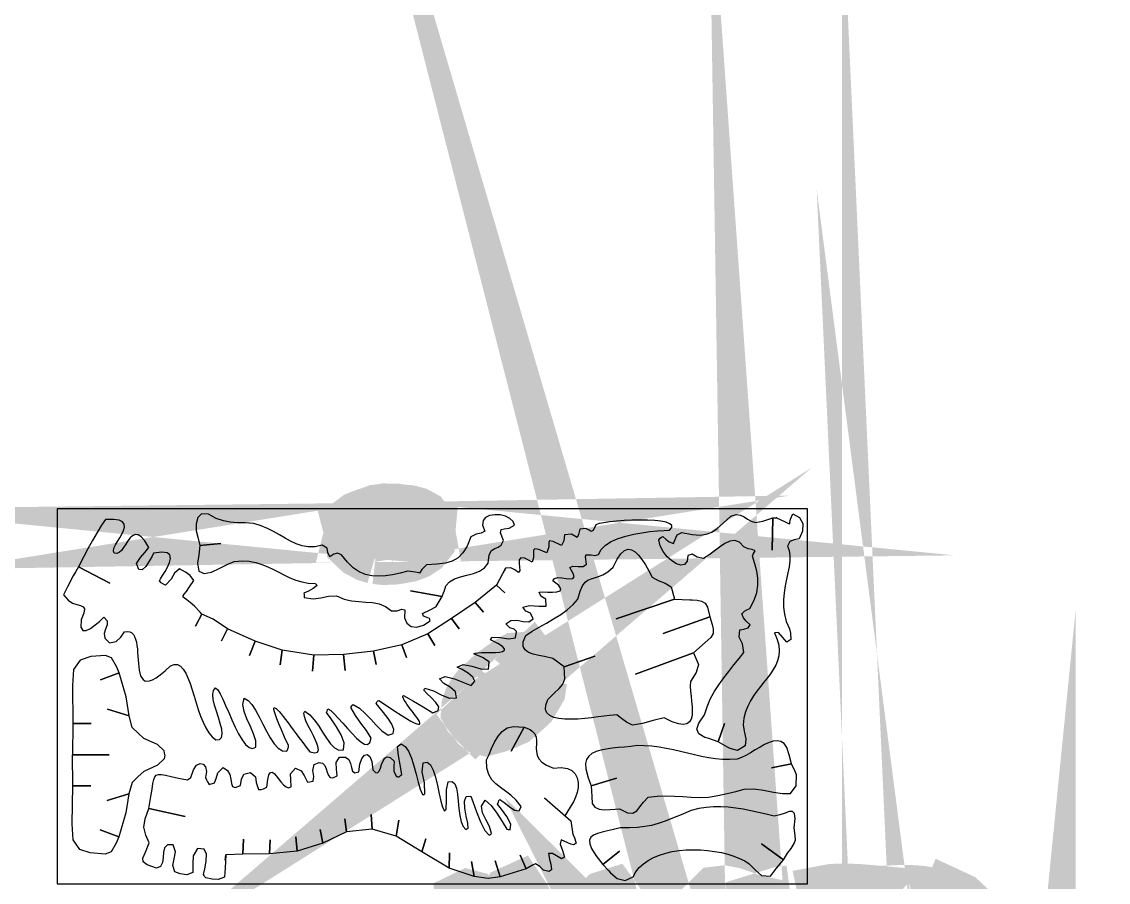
# Model space of a CAD drawing. Extents: x -204 to 381, y -253 to 284.
# Drawn here: x -4.5 to 134.5, y 48.2 to 158.3 of the extents above; entities that cross this region are included whole.
import ezdxf

# ---------------------------------------------------------------- set-up
doc = ezdxf.new("R2010")
doc.units = 0
doc.layers.add('1', color=7, linetype='CONTINUOUS')
doc.layers.add('4', color=7, linetype='CONTINUOUS')

msp = doc.modelspace()

# ---------------------------------------------------------------- linework, layer by layer
at = {"layer": '1', "color": 7, "linetype": 'CONTINUOUS'}
for points in [[(18.3356, 82.7754), (17.6069, 83.5248), (17.0244, 84.0276), (16.5895, 84.3474), (16.2993, 84.5474), (16.1515, 84.6929), (16.1457, 84.8485), (16.2799, 85.0748), (16.55, 85.4381), (16.9548, 86.0007), (17.4947, 86.8291), (17.0517, 87.4716), (16.4454, 87.906), (15.6666, 88.3405), (15.0112, 87.7442), (14.5884, 86.9995), (13.9018, 86.212), (13.6315, 86.3561), (13.3334, 86.5398), (13.1035, 86.7688), (13.2451, 87.0292), (13.5096, 87.4459), (13.8329, 87.9676), (14.1516, 88.5447), (14.4013, 89.1258), (14.515, 89.6586), (14.433, 90.0962), (14.0873, 90.3846), (13.4163, 90.4732), (12.3532, 90.3143), (12.1594, 89.9392), (11.8009, 89.2924), (11.3498, 88.6277), (10.8772, 88.1881), (10.4606, 88.2245), (10.1699, 88.9827), (10.6751, 89.7613), (11.2457, 90.3979), (11.7482, 91.0448), (11.2348, 91.8979), (10.7787, 92.4292), (10.3719, 92.6868), (10.0037, 92.7135), (9.6686, 92.5583), (9.3622, 92.2678), (9.0728, 91.8872), (8.7939, 91.4639), (8.5188, 91.0433), (8.2407, 90.6729), (7.9501, 90.3969), (7.6413, 90.2645), (7.3074, 90.3214), (7.217, 90.6014), (7.2868, 90.958), (7.4726, 91.3723), (7.732, 91.8247), (8.0215, 92.2985), (8.2965, 92.7745), (8.5154, 93.235), (8.634, 93.6614), (8.6095, 94.034), (8.3988, 94.3358), (7.9571, 94.548), (7.2429, 94.6528), (6.211, 94.6295), (5.7059, 93.8887), (5.1383, 92.9648), (4.5432, 91.9368), (3.9585, 90.8839), (3.4219, 89.8856), (2.7358, 88.577), (2.7345, 88.5777), (6.7452, 86.5032), (2.7345, 88.5777), (2.4071, 87.9652), (2.0765, 87.405), (1.3272, 86.0338), (1.164, 85.6906), (1.0009, 85.3475), (0.8377, 85.0043), (1.4084, 84.3276), (1.9951, 83.9403), (2.5465, 83.7401), (3.015, 83.6171), (3.3516, 83.4681), (3.5068, 83.184), (3.4312, 82.6618), (3.0754, 81.7924), (3.0547, 80.8544), (3.308, 80.4417), (3.751, 80.4326), (4.3057, 80.7048), (4.8866, 81.135), (5.416, 81.6009), (5.8118, 81.9818), (5.9936, 82.1545), (6.4218, 81.6764), (6.4124, 81.1581), (6.2014, 80.6074), (6.0267, 80.0349), (6.1251, 79.4499), (6.73, 78.8591), (7.5795, 79.0065), (8.1854, 79.5867), (8.626, 80.2386), (8.626, 80.2386), (8.9944, 80.2916), (9.3039, 80.2485), (9.5596, 80.1203), (9.7658, 79.916), (9.9296, 79.6455), (10.0577, 79.3189), (10.1556, 78.9424), (10.2273, 78.5296), (10.2799, 78.086), (10.3176, 77.6251), (10.3502, 77.1534), (10.3785, 76.6816), (10.4127, 76.2179), (10.4556, 75.7724), (10.5131, 75.3531), (10.5931, 74.9718), (10.6999, 74.6375), (10.8379, 74.3594), (11.0175, 74.1455), (11.2385, 74.005), (11.5097, 73.9514), (11.8375, 73.9883), (12.2282, 74.1303), (12.6848, 74.3826), (13.215, 74.7574), (13.8232, 75.2633), (14.518, 75.9094), (14.9956, 76.0898), (15.422, 76.0644), (15.8037, 75.8563), (16.1482, 75.4865), (16.4607, 74.9792), (16.7513, 74.356), (17.0223, 73.6404), (17.2848, 72.8557), (17.5436, 72.0261), (17.804, 71.1717), (18.076, 70.3137), (18.3663, 69.4805), (18.6789, 68.6895), (19.0217, 67.9663), (19.4046, 67.3325), (19.8301, 66.8112), (20.3066, 66.4254), (20.7986, 66.4727), (21.0615, 66.7463), (21.1382, 67.2059), (21.0689, 67.8101), (20.8956, 68.5215), (20.6583, 69.2986), (20.4035, 70.0996), (20.1678, 70.8849), (19.9976, 71.6169), (19.9305, 72.2534), (20.0117, 72.7551), (20.2817, 73.0807), (20.5588, 72.825), (20.8673, 72.3329), (21.2082, 71.657), (21.575, 70.8448), (21.9641, 69.9446), (22.3728, 69.0062), (22.7956, 68.0788), (23.2288, 67.2107), (23.6705, 66.4537), (24.1173, 65.8515), (24.5643, 65.4596), (25.0062, 65.3226), (25.4422, 65.4896), (25.433, 66.3133), (25.1602, 67.2115), (24.7434, 68.1515), (24.2969, 69.1079), (23.9382, 70.049), (23.7862, 70.9496), (23.9576, 71.776), (24.4482, 71.4852), (24.9268, 70.9498), (25.3973, 70.2256), (25.8651, 69.3788), (26.3333, 68.4631), (26.8069, 67.5448), (27.2909, 66.6813), (27.7907, 65.9344), (28.3083, 65.3649), (28.8473, 65.0313), (29.4151, 64.9959), (29.5476, 65.3073), (29.5962, 65.5167), (29.6064, 65.7244), (29.6064, 65.7244), (29.1209, 66.7945), (28.7143, 67.7142), (28.3858, 68.4905), (28.1298, 69.1303), (27.9415, 69.6428), (27.8175, 70.0339), (27.7556, 70.3136), (27.7476, 70.488), (27.7935, 70.5657), (27.8869, 70.5524), (28.0238, 70.4585), (28.2016, 70.292), (28.4155, 70.0575), (28.662, 69.7653), (28.9354, 69.4228), (29.2347, 69.0368), (29.5534, 68.6174), (29.8889, 68.1678), (30.2355, 67.6997), (30.5894, 67.2191), (30.9489, 66.736), (31.3072, 66.2556), (31.6619, 65.7858), (32.0081, 65.3356), (32.3421, 64.911), (32.9733, 64.7571), (33.3212, 64.8508), (33.4378, 65.1474), (33.367, 65.6085), (33.1559, 66.1894), (32.8512, 66.8481), (32.4992, 67.5425), (32.1519, 68.2324), (31.8493, 68.8723), (31.6441, 69.4238), (31.5777, 69.843), (31.7026, 70.087), (32.3259, 69.6512), (32.9011, 69.0166), (33.4441, 68.2536), (33.9622, 67.4381), (34.4727, 66.6442), (34.9822, 65.9456), (35.508, 65.4167), (36.0593, 65.1324), (36.6491, 65.1665), (36.7388, 66.0585), (36.3716, 67.0701), (35.746, 68.116), (35.0563, 69.106), (34.4964, 69.9546), (34.547, 70.1077), (34.5977, 70.2608), (34.6483, 70.4138), (35.0131, 70.1983), (35.4669, 69.7834), (35.9887, 69.2274), (36.5572, 68.5785), (37.1504, 67.8979), (37.7468, 67.2333), (38.3267, 66.6411), (38.8655, 66.1767), (39.3436, 65.8919), (39.739, 65.8433), (40.0313, 66.0853), (40.1977, 66.6684), (39.5765, 67.6302), (38.874, 68.5842), (38.183, 69.5528), (37.5975, 70.5619), (37.699, 70.7706), (37.7746, 70.8785), (37.8845, 70.9791), (38.6808, 70.4788), (39.4221, 69.8163), (40.1366, 69.0647), (40.8461, 68.2977), (41.5775, 67.5913), (42.3558, 67.0153), (42.9871, 67.2489), (43.1069, 67.7478), (42.8502, 68.4235), (42.3601, 69.1858), (41.7698, 69.9425), (41.2217, 70.6017), (40.8527, 71.0738), (40.9791, 71.3305), (41.0576, 71.4349), (41.1576, 71.4825), (41.1576, 71.4825), (42.2677, 70.7289), (43.2241, 70.0949), (44.0359, 69.576), (44.7097, 69.1627), (45.2598, 68.8479), (45.6919, 68.6249), (46.0159, 68.4863), (46.2434, 68.4246), (46.3818, 68.4319), (46.4414, 68.501), (46.43, 68.6261), (46.3594, 68.799), (46.2389, 69.0115), (46.0766, 69.2569), (45.8824, 69.5286), (45.6655, 69.8177), (45.435, 70.12), (45.2027, 70.4232), (44.9739, 70.7245), (44.7624, 71.0155), (44.5745, 71.2864), (44.422, 71.5339), (44.3113, 71.7482), (44.2559, 71.9207), (44.2607, 72.0468), (44.3388, 72.1181), (45.6005, 71.3856), (46.8522, 70.6509), (48.0952, 69.9116), (48.7749, 70.1952), (48.8356, 70.6535), (48.4791, 71.2128), (47.9047, 71.8025), (47.3151, 72.3464), (46.9111, 72.7777), (46.96, 72.8806), (47.0056, 72.9764), (47.0485, 73.0667), (48.1522, 72.7146), (49.2205, 72.1668), (50.2137, 71.7545), (51.0993, 71.8051), (50.9968, 72.5958), (50.3083, 73.1645), (49.4762, 73.6641), (48.9394, 74.2493), (49.656, 74.5221), (50.8659, 74.2303), (52.122, 73.7329), (52.9823, 73.3902), (53.4402, 73.9344), (53.2182, 74.4783), (52.5865, 74.9846), (51.8227, 75.4186), (51.2, 75.7434), (51.9657, 76.0592), (53.0612, 75.8618), (54.2287, 75.537), (55.2131, 75.4742), (55.2947, 76.4098), (54.4579, 76.9693), (53.3494, 77.4232), (53.513, 77.5205), (53.8591, 77.5729), (54.3425, 77.5978), (54.9087, 77.6055), (55.5079, 77.6128), (56.0908, 77.6325), (56.6071, 77.6749), (57.0043, 77.7607), (57.2351, 77.8967), (57.2462, 78.1019), (56.9874, 78.3866), (56.4082, 78.766), (55.4601, 79.2544), (55.5303, 79.3694), (55.5899, 79.4806), (55.6414, 79.5889), (56.7264, 79.5514), (57.7499, 79.3706), (58.6759, 79.4972), (58.8063, 80.3166), (58.4805, 80.5954), (57.9456, 80.77), (57.4417, 81.2797), (58.0644, 81.7278), (58.8239, 81.7322), (59.6195, 81.5753), (60.3548, 81.538), (60.9272, 81.9036), (60.5904, 82.6484), (59.9714, 82.9117), (59.6089, 83.4162), (60.4716, 83.6283), (61.6372, 83.5415), (62.5943, 83.547), (62.5481, 84.4326), (61.8816, 84.8381), (61.6998, 85.3453), (62.1397, 85.3577), (62.733, 85.3435), (63.3745, 85.3419), (63.9533, 85.3901), (64.3569, 85.5215), (64.4788, 85.778), (64.2066, 86.1931), (63.4332, 86.8022), (63.6698, 87.095), (64.0794, 87.1925), (64.5926, 87.1678), (65.1326, 87.0927), (65.6221, 87.037), (65.989, 87.0775), (66.1567, 87.2812), (66.0522, 87.7229), (65.6007, 88.4734), (66.0127, 88.6739), (66.6766, 88.6263), (67.3335, 88.6151), (67.7252, 88.9361), (67.5948, 89.8728), (67.6377, 89.9631), (67.678, 90.048), (67.7149, 90.1256), (68.3453, 90.1006), (68.7985, 90.0291), (69.2885, 90.1748), (69.6205, 90.8032), (70.1751, 91.3456), (70.9112, 91.8039), (71.7891, 92.1881), (72.7643, 92.5018), (73.7953, 92.7513), (74.8436, 92.9438), (75.8651, 93.0849), (76.8168, 93.1818), (77.6611, 93.2387), (78.3521, 93.2622), (78.655, 93.5966), (78.6629, 93.8741), (78.4088, 94.099), (77.934, 94.2738), (77.2739, 94.4039), (76.4688, 94.4898), (75.558, 94.5398), (74.5745, 94.5533), (73.5622, 94.5341), (72.5557, 94.49), (71.5919, 94.419), (70.7125, 94.3299), (69.9524, 94.2218), (69.3502, 94.1007), (68.9448, 93.9701), (68.5803, 93.2221), (68.3378, 93.0939), (68.0727, 93.2817), (67.6412, 93.4826), (66.8987, 93.3926), (66.7315, 92.7103), (66.5325, 92.32), (65.8199, 92.7539), (64.9402, 92.6783), (64.8248, 91.9138), (64.5336, 91.3059), (63.4655, 91.7982), (63.0268, 91.9049), (62.9348, 91.6696), (62.9133, 91.1351), (62.6829, 90.3477), (61.6435, 90.7933), (61.1208, 90.8911), (60.9447, 90.7069), (60.9427, 90.3114), (60.9489, 89.7748), (60.7919, 89.1652), (59.8718, 89.6845), (59.3615, 89.7477), (59.1494, 89.4877), (59.126, 89.0381), (59.1781, 88.5283), (59.194, 88.0912), (59.0644, 87.8604), (58.5683, 88.2004), (58.0569, 88.4569), (57.3718, 88.3994), (57.2616, 88.0836), (57.3707, 88.4008), (56.2241, 86.2427), (57.277, 85.2331), (56.2241, 86.2427), (53.5041, 84.0041), (54.557, 82.7751), (53.5041, 84.0041), (50.4769, 81.9851), (51.4421, 80.6244), (50.4769, 81.9851), (47.4498, 80.0099), (48.3272, 78.5176), (47.4498, 80.0099), (44.1155, 78.6054), (44.7297, 76.9813), (44.1155, 78.6054), (40.4741, 77.7714), (40.8251, 76.0596), (40.4741, 77.7714), (36.6573, 77.3764), (36.8766, 75.3134), (36.6573, 77.3764), (32.8404, 77.2886), (32.7088, 75.2256), (32.8404, 77.2886), (28.8042, 77.9031), (28.541, 76.0157), (28.8042, 77.9031), (25.3384, 79.0443), (24.6364, 77.2447), (25.3384, 79.0443), (21.8286, 80.6244), (21.0389, 79.0882), (21.8286, 80.6244), (19.986, 81.8973), (18.5382, 82.5118), (17.7047, 80.9756), (18.5382, 82.5118), (18.3371, 82.7751), (18.3356, 82.7754)], [(18.028, 92.3821), (18.2761, 91.3201), (20.9506, 91.5408), (18.2761, 91.3201), (18.1934, 90.4788), (18.1249, 90.1004), (17.9958, 89.047), (18.145, 88.026), (18.8411, 87.7224), (19.7848, 87.9139), (20.8339, 88.3843), (21.8467, 88.9104), (22.6835, 89.2759), (23.6761, 89.3439), (24.5853, 89.2871), (25.4276, 89.1297), (26.2146, 88.892), (26.9605, 88.5911), (27.679, 88.2514), (28.3814, 87.8905), (29.0851, 87.528), (29.8007, 87.1886), (30.541, 86.8882), (31.3208, 86.6497), (32.1546, 86.493), (33.0541, 86.4385), (33.1222, 86.3573), (33.1955, 86.27), (33.2727, 86.178), (32.7626, 85.7839), (32.1819, 85.4741), (31.5962, 85.1889), (31.6096, 85.0174), (31.6223, 84.8374), (31.634, 84.6461), (32.7612, 84.4852), (33.752, 84.6299), (34.7156, 84.8381), (35.7559, 84.8679), (36.7395, 84.4581), (37.6938, 84.2356), (38.6199, 84.1276), (39.5133, 84.068), (40.3796, 83.9908), (41.2127, 83.8257), (42.015, 83.5042), (42.7867, 82.9612), (43.5386, 82.9395), (44.1016, 83.1429), (44.4995, 83.067), (44.4563, 82.0543), (44.751, 81.3485), (45.3029, 80.9554), (46.0351, 80.87), (46.8688, 81.1023), (47.7257, 81.6492), (47.7075, 81.7643), (47.6845, 81.8756), (47.6555, 81.9819), (47.2443, 82.1172), (46.8884, 82.2676), (46.7571, 82.5856), (47.7366, 83.0707), (48.4869, 83.4738), (48.5308, 83.4991), (49.273, 84.7979), (45.2233, 85.5068), (49.273, 84.7979), (49.4903, 85.3903), (49.4915, 85.3894), (49.5181, 85.4248), (49.7371, 86.1594), (50.198, 86.6742), (50.8424, 87.0296), (51.6125, 87.2816), (52.4413, 87.4888), (53.274, 87.7099), (54.0466, 88.0058), (54.6999, 88.4313), (55.1726, 89.0472), (55.3097, 90.1283), (55.6052, 90.6817), (55.9984, 90.9255), (56.4273, 91.074), (56.8287, 91.3456), (57.1446, 91.9553), (56.7571, 92.9461), (56.8236, 93.3491), (57.2217, 93.4534), (57.8328, 93.5433), (58.5361, 93.9063), (58.3607, 94.3858), (57.9472, 94.7698), (57.3655, 95.0493), (56.6912, 95.2119), (55.9945, 95.2486), (55.3483, 95.1476), (54.828, 94.8963), (54.5026, 94.4875), (54.4491, 93.9074), (54.736, 93.1455), (54.2628, 92.8973), (53.6239, 92.7501), (52.9536, 92.407), (52.4576, 91.2309), (51.9234, 90.3492), (51.3104, 89.72), (50.5764, 89.2973), (49.6834, 89.036), (48.5922, 88.8958), (47.2606, 88.8304), (46.6585, 88.2443), (46.4479, 87.9135), (46.3979, 87.7801), (46.2781, 87.7893), (45.856, 87.8815), (44.9025, 88.0004), (43.8967, 87.7647), (42.9367, 87.5675), (42.0177, 87.4307), (41.137, 87.3756), (40.29, 87.4298), (39.4711, 87.6122), (38.6771, 87.9485), (37.9044, 88.4617), (37.146, 89.1726), (36.3986, 90.1067), (35.8652, 90.3224), (35.4367, 90.2108), (34.9014, 89.8685), (34.6319, 90.4231), (34.5542, 90.9637), (33.9361, 91.33), (33.0079, 91.1543), (32.1539, 91.1451), (31.3617, 91.274), (30.6121, 91.517), (29.8883, 91.8444), (29.1741, 92.2319), (28.4556, 92.6525), (27.7149, 93.0778), (26.9355, 93.4838), (26.1008, 93.8407), (25.1943, 94.1244), (25.1943, 94.1244), (24.0617, 94.1922), (23.0737, 94.2247), (22.1721, 94.2879), (21.2945, 94.4469), (20.3784, 94.767), (19.3645, 95.3156), (18.5014, 95.3484), (17.9989, 94.8771), (17.7924, 94.0903), (17.8178, 93.1794), (18.028, 92.3821)], [(83.3834, 66.6042), (82.892, 66.7574), (82.1071, 67.2233), (81.8495, 67.8057), (82.1028, 68.5893), (82.853, 69.6565), (83.1636, 70.6815), (83.5826, 71.6582), (84.0911, 72.591), (84.6677, 73.4881), (85.2934, 74.3537), (85.9483, 75.1952), (86.6117, 76.0178), (87.2612, 76.8284), (87.8802, 77.6317), (87.6975, 78.7342), (87.2724, 79.5906), (87.355, 80.5134), (87.8634, 80.5941), (88.4397, 80.7764), (88.704, 81.1555), (88.1718, 81.6332), (87.8291, 82.0372), (87.6255, 82.5546), (87.953, 82.9117), (88.2503, 83.0771), (88.6263, 83.2312), (89.1759, 84.293), (89.515, 85.2794), (89.6669, 86.2153), (89.6628, 87.1252), (89.527, 88.0359), (89.2846, 88.9707), (88.9634, 89.9568), (89.0827, 90.1846), (89.1973, 90.406), (89.3082, 90.6225), (88.9341, 90.8031), (88.4245, 90.8953), (87.8898, 91.128), (87.323, 91.7333), (86.7177, 91.9514), (86.0817, 91.8632), (85.4247, 91.549), (84.7519, 91.0895), (84.0745, 90.5662), (83.4, 90.0608), (82.7327, 89.6521), (81.893, 89.8299), (81.2417, 90.184), (80.7188, 90.0268), (80.6124, 89.2863), (80.2946, 88.892), (79.8238, 88.7983), (79.2565, 88.9603), (78.6513, 89.3329), (78.0641, 89.8737), (77.5534, 90.5346), (77.1751, 91.2764), (76.9895, 92.0495), (77.1897, 92.2621), (77.3256, 92.368), (77.5157, 92.456), (77.8832, 92.1258), (78.3283, 91.7926), (78.8638, 91.5543), (79.1628, 92.2888), (79.3266, 92.6703), (79.9574, 92.9593), (81.2736, 92.7191), (82.2772, 92.6412), (83.0736, 92.7373), (83.7632, 93.0148), (84.4477, 93.4904), (85.2278, 94.1717), (86.2076, 95.0682), (86.8953, 95.2526), (87.4424, 95.1874), (87.9082, 94.966), (88.3482, 94.6766), (88.8235, 94.4107), (89.3862, 94.2594), (90.2969, 94.4022), (91.5825, 94.8258), (91.5063, 90.7101), (91.5825, 94.8258), (92.0947, 94.846), (92.0184, 94.8287), (92.0412, 94.8383), (92.0727, 94.8474), (93.094, 94.3876), (93.5917, 94.1251), (93.7552, 94.0734), (93.7735, 94.2492), (93.8353, 94.6643), (94.1305, 95.3368), (94.9785, 94.9087), (95.4041, 94.1168), (95.3963, 93.1434), (94.9412, 92.1685), (94.3164, 92.0521), (93.7383, 91.8138), (93.4495, 91.2337), (93.4495, 91.2337), (93.6729, 90.6591), (93.7638, 90.0234), (93.7498, 89.3338), (93.6588, 88.5942), (93.5158, 87.811), (93.3478, 86.9916), (93.181, 86.1363), (93.0438, 85.2541), (92.9612, 84.3513), (92.9599, 83.4305), (93.0674, 82.4986), (93.3102, 81.5608), (93.7145, 80.6228), (93.8546, 80.0803), (93.8743, 79.2983), (93.3782, 78.9291), (92.8579, 79.55), (92.2934, 80.1584), (91.8007, 80.1259), (91.8007, 80.1259), (92.139, 79.2966), (92.3329, 78.5347), (92.3966, 77.8321), (92.3428, 77.1795), (92.1905, 76.5653), (91.9514, 75.9853), (91.6393, 75.4276), (91.2734, 74.8846), (90.8679, 74.3488), (90.4315, 73.8083), (89.9852, 73.2579), (89.5435, 72.6866), (89.1174, 72.0861), (88.7257, 71.448), (88.3808, 70.7624), (88.0971, 70.0214), (87.8928, 69.2164), (87.7792, 68.3392), (87.9324, 67.5627), (88.1094, 66.5466), (88.0315, 65.6603), (87.0679, 65.0606), (86.1091, 65.3395), (85.7934, 65.5015), (84.5689, 66.1691), (85.4092, 68.5441), (84.5689, 66.1691), (83.3834, 66.6042)], [(63.4264, 76.8659), (62.3898, 77.0823), (61.6418, 77.2203), (60.9398, 77.3883), (60.3358, 77.6183), (59.8838, 77.9403), (59.6378, 78.3883), (59.6518, 78.9963), (59.9798, 79.7943), (59.9798, 79.7943), (60.7978, 80.3323), (61.6878, 80.8563), (62.6118, 81.3823), (63.5418, 81.9223), (64.4438, 82.4863), (65.2818, 83.0883), (66.0238, 83.7403), (66.6398, 84.4543), (66.9198, 85.4463), (67.2238, 86.1383), (67.5558, 86.5943), (67.9218, 86.8763), (68.3298, 87.0523), (68.7818, 87.1823), (69.2858, 87.3343), (69.8478, 87.5703), (70.4698, 87.9563), (71.1598, 88.5543), (71.6578, 89.5623), (72.1418, 90.2603), (72.6118, 90.6743), (73.0698, 90.8363), (73.5198, 90.7723), (73.9638, 90.5103), (74.4018, 90.0823), (74.8398, 89.5143), (75.2758, 88.8343), (75.7158, 88.0703), (76.1598, 87.2543), (76.1598, 87.2543), (76.9038, 86.8423), (77.8178, 86.5043), (78.5694, 86.0046), (78.9862, 84.441), (71.5188, 81.9044), (78.9862, 84.441), (80.9828, 84.3411), (80.9829, 84.3396), (81.2478, 84.3563), (81.9158, 84.3203), (82.4758, 84.1883), (82.9058, 83.9443), (83.2234, 83.4333), (83.536, 82.1823), (77.5622, 80.0627), (83.536, 82.1823), (83.8139, 81.2094), (83.9556, 80.6328), (83.9295, 80.0315), (83.6552, 79.5218), (82.9144, 78.897), (81.4273, 77.5611), (74.0311, 74.8238), (81.4273, 77.5611), (82.0892, 76.0844), (81.7958, 75.0663), (81.0398, 73.9143), (81.0238, 73.3163), (81.0598, 72.6723), (81.1238, 72.0083), (81.1938, 71.3403), (81.2518, 70.6923), (81.2758, 70.0863), (81.2418, 69.5423), (81.1338, 69.0803), (80.9258, 68.7223), (80.5998, 68.4903), (80.1318, 68.4043), (79.5038, 68.4843), (78.6938, 68.7543), (77.6798, 69.2343), (77.6798, 69.2343), (76.2758, 68.9203), (74.9178, 68.5283), (73.6198, 68.2943), (72.8518, 68.6863), (72.2278, 69.1483), (71.6198, 69.6343), (71.2178, 69.6103), (70.6678, 69.5503), (69.9958, 69.4623), (69.2318, 69.3603), (68.4018, 69.2583), (67.5318, 69.1683), (66.6538, 69.1003), (65.7898, 69.0703), (64.9698, 69.0863), (64.2238, 69.1643), (63.5758, 69.3143), (63.0538, 69.5503), (62.6858, 69.8843), (62.4978, 70.3263), (62.5218, 70.8943), (62.7798, 71.5943), (63.5918, 72.4043), (64.2438, 72.9943), (64.7218, 73.5623), (64.9893, 74.2598), (64.8851, 75.7887), (68.8098, 77.1439), (64.8851, 75.7887), (63.4264, 76.8659)], [(21.5189, 51.0242), (21.596, 51.7342), (21.5066, 50.0536), (21.4464, 48.8771), (20.619, 48.5507), (19.8426, 48.5946), (19.0342, 48.7641), (18.9332, 48.9131), (18.8322, 49.0621), (18.7312, 49.2111), (18.9031, 49.9414), (19.0926, 50.8913), (19.1233, 51.8085), (18.815, 52.438), (17.9845, 52.5226), (17.4384, 51.6136), (17.362, 50.5928), (17.3979, 49.4671), (16.6077, 49.1536), (15.7689, 49.3002), (15.062, 49.5267), (14.832, 50.3686), (15.0035, 51.217), (15.1559, 52.0935), (14.8687, 53.0199), (14.1377, 52.9932), (13.76, 52.6308), (13.6114, 52.0516), (13.5628, 51.3784), (13.4856, 50.7365), (13.2548, 50.2465), (12.7394, 50.0301), (11.5404, 50.4302), (11.0122, 50.8067), (10.9889, 51.3079), (11.3046, 52.0826), (11.7935, 53.279), (11.3541, 54.2303), (11.1209, 55.2514), (11.2638, 56.3248), (11.7592, 57.6573), (16.388, 56.6173), (11.7592, 57.6573), (11.9947, 59.1847), (12.1559, 60.1403), (12.2671, 60.839), (12.3734, 61.3557), (12.5049, 61.7107), (12.6925, 61.9223), (12.9674, 62.0121), (13.358, 61.9991), (13.8952, 61.9017), (14.6104, 61.7413), (15.5316, 61.5371), (16.6906, 61.3103), (16.8396, 61.4113), (16.9886, 61.5123), (17.1375, 61.6133), (17.4449, 62.607), (17.8581, 63.1915), (18.3013, 63.4147), (18.7097, 63.3218), (19.0109, 62.963), (19.1341, 62.3821), (19.0124, 61.6278), (19.1107, 61.3224), (19.2482, 61.0483), (19.4576, 60.7216), (20.1432, 60.947), (20.3581, 61.4963), (20.575, 62.1991), (21.2714, 62.8934), (21.8173, 62.5266), (22.0955, 61.9951), (22.2187, 61.4069), (22.305, 60.8662), (22.465, 60.4769), (22.8132, 60.3481), (23.4637, 60.5861), (23.6109, 61.4204), (23.9096, 62.0385), (24.7376, 62.2712), (25.3816, 61.7098), (25.472, 60.9883), (25.7751, 60.0992), (26.1242, 60.0725), (26.4325, 60.163), (26.838, 60.3847), (26.9519, 61.3609), (27.1081, 61.9645), (27.2994, 62.256), (27.5238, 62.2922), (27.7768, 62.1328), (28.0521, 61.8337), (28.348, 61.4543), (28.6573, 61.0551), (28.979, 60.6909), (29.3061, 60.4222), (29.6382, 60.3065), (29.9664, 60.4034), (29.9312, 61.3678), (29.8626, 62.0679), (30.5137, 62.804), (31.2541, 62.4603), (31.6104, 61.8634), (32.0472, 61.0408), (32.7775, 61.1397), (32.8602, 61.7272), (32.7513, 62.5329), (32.9118, 63.2941), (33.548, 63.5176), (33.979, 63.4449), (34.2569, 63.1597), (34.437, 62.7478), (34.5781, 62.2973), (34.7327, 61.8948), (34.9599, 61.6236), (35.3098, 61.5709), (35.841, 61.8246), (35.777, 62.6994), (35.7191, 63.53), (36.1553, 64.2122), (36.9058, 64.2208), (37.328, 63.9152), (37.5394, 63.4252), (37.6583, 62.8898), (37.801, 62.4405), (38.0868, 62.2114), (38.6327, 62.3398), (38.7327, 63.3331), (38.9812, 64.0499), (39.3203, 64.4659), (39.6918, 64.5558), (40.0371, 64.2923), (40.2956, 63.6508), (40.4114, 62.6032), (40.4114, 62.6032), (40.7426, 62.243), (40.9951, 62.2161), (41.1964, 62.4395), (41.3693, 62.8225), (41.5355, 63.2831), (41.7217, 63.7356), (41.9497, 64.0907), (42.2452, 64.2644), (42.6303, 64.1703), (43.1319, 63.7226), (43.0807, 63.0282), (43.1138, 62.4056), (43.4136, 61.7389), (43.5168, 61.7292), (43.6245, 61.7127), (43.7356, 61.6914), (43.8569, 61.7978), (43.9781, 61.9041), (44.0992, 62.0105), (43.9123, 63.2272), (43.6756, 64.4246), (43.5725, 65.5677), (43.7103, 65.6852), (43.8564, 65.8012), (44.0136, 65.915), (44.543, 65.5974), (44.9795, 64.9678), (45.3467, 64.1125), (45.6606, 63.1148), (45.9422, 62.0613), (46.2081, 61.0383), (46.4774, 60.1312), (46.7708, 59.424), (46.8668, 59.4214), (46.9437, 59.4469), (47.064, 59.5261), (47.0098, 60.9463), (46.7398, 62.3604), (46.8614, 63.4962), (47.3565, 63.5999), (47.7697, 63.2542), (48.1167, 62.5641), (48.4089, 61.6411), (48.6633, 60.5957), (48.8917, 59.5352), (49.1094, 58.5689), (49.3322, 57.809), (49.5714, 57.3599), (49.6426, 57.4082), (49.7204, 57.4609), (49.8032, 57.517), (49.8281, 58.7492), (49.8148, 60.0305), (50.0531, 61.0691), (50.5414, 61.115), (50.8783, 60.8143), (51.1024, 60.2413), (51.2448, 59.4752), (51.3404, 58.5856), (51.4247, 57.6522), (51.5293, 56.7493), (51.6931, 55.9518), (51.9463, 55.3358), (52.3246, 54.9737), (52.4124, 55.0331), (52.5101, 55.0922), (52.6173, 55.1479), (52.5465, 55.7764), (52.3575, 56.6897), (52.1766, 57.6906), (52.1275, 58.5829), (52.3366, 59.1691), (52.9295, 59.2497), (53.2438, 58.4189), (53.6763, 57.2141), (54.1934, 55.924), (54.7493, 54.8366), (55.3091, 54.2423), (55.3969, 54.3018), (55.4913, 54.3658), (55.5905, 54.4332), (55.3438, 55.3532), (54.8616, 56.2465), (54.4234, 57.1067), (54.3054, 57.9329), (54.7864, 58.7204), (55.5306, 58.0289), (56.2621, 57.0461), (56.9538, 55.9686), (57.572, 55.0032), (57.7109, 54.9765), (57.8499, 54.9499), (57.9887, 54.9232), (58.0706, 55.6649), (57.5576, 56.6461), (56.8565, 57.5843), (56.3713, 58.2002), (56.4655, 58.5032), (56.5425, 58.6569), (56.6719, 58.7905), (57.1663, 58.4709), (57.8412, 57.928), (58.5416, 57.4581), (59.1087, 57.3593), (59.3856, 57.9239), (58.7487, 58.7173), (58.0715, 59.3455), (57.388, 59.8655), (56.7304, 60.3331), (56.1298, 60.8054), (55.6187, 61.3385), (55.2304, 61.9862), (54.9978, 62.807), (54.9518, 63.8584), (55.271, 64.5603), (55.61, 65.3434), (55.991, 66.143), (56.4356, 66.8914), (56.9677, 67.5252), (57.6092, 67.9794), (58.4083, 68.1632), (59.7777, 68.0458), (58.1149, 64.9731), (59.7777, 68.0458), (60.521, 67.7718), (60.7826, 67.5646), (61.1145, 67.2), (61.2857, 66.7941), (61.3478, 66.3603), (61.3425, 65.9048), (61.3228, 65.4348), (61.3337, 64.959), (61.4234, 64.4881), (61.6388, 64.0277), (62.0283, 63.5887), (62.6394, 63.179), (63.5193, 62.8041), (64.5143, 62.8939), (65.2968, 62.7841), (65.8858, 62.5068), (66.2989, 62.0934), (66.5532, 61.5722), (66.6687, 60.9812), (66.662, 60.3461), (66.5516, 59.7034), (66.3544, 59.0817), (66.0887, 58.515), (65.9861, 58.3583), (65.9848, 58.3591), (64.9811, 56.7259), (62.3794, 59.0353), (65.7245, 56.0605), (66.0005, 54.3307), (66.0018, 54.3314), (66.1778, 54.0136), (66.4004, 53.2076), (66.2845, 53.1291), (66.1736, 53.0539), (66.0693, 52.9832), (65.7557, 53.0751), (65.3556, 53.2411), (64.5222, 53.6258), (64.3845, 53.0805), (64.6857, 52.2797), (64.9497, 51.4268), (64.806, 51.3536), (64.6673, 51.2837), (64.5353, 51.2184), (63.9249, 51.602), (63.3923, 51.903), (62.8771, 51.8823), (62.9985, 51.1793), (63.1987, 50.5418), (63.2538, 49.794), (63.1379, 49.7154), (63.027, 49.6403), (62.9227, 49.5695), (62.2633, 49.7653), (61.7562, 50.2139), (61.2398, 50.555), (60.8351, 50.3808), (60.8357, 50.3794), (60.0035, 49.9189), (59.2474, 51.6586), (60.0035, 49.9189), (56.7146, 48.8977), (56.072, 50.94), (56.7146, 48.8977), (55.1647, 48.7086), (53.388, 48.9355), (53.0478, 50.8644), (53.388, 48.9355), (50.1748, 50.0323), (50.2126, 51.9612), (50.1748, 50.0323), (46.6969, 52.1124), (47.1884, 53.7765), (46.6969, 52.1124), (43.4081, 54.1169), (43.7483, 56.1592), (43.4081, 54.1169), (40.3083, 55.0246), (40.1949, 56.8778), (40.3083, 55.0246), (37.0573, 54.6464), (36.8305, 56.3105), (37.0573, 54.6464), (33.9953, 53.2092), (33.655, 54.949), (33.9953, 53.2092), (30.7442, 52.1881), (30.5552, 54.0413), (30.7442, 52.1881), (27.1908, 51.8477), (27.2664, 53.6253), (27.1908, 51.8477), (23.7886, 51.8099), (23.8642, 53.7387), (23.7886, 51.8099), (21.596, 51.7342), (21.5189, 51.0242)], [(93.6927, 64.5157), (93.3653, 65.4633), (93.02, 65.9521), (92.6116, 66.2309), (92.1509, 66.3292), (91.6456, 66.2762), (91.1037, 66.1019), (90.5317, 65.8361), (89.9418, 65.5079), (89.3419, 65.146), (88.7389, 64.7796), (88.1421, 64.4423), (87.5603, 64.1573), (87.0035, 63.9605), (87.0035, 63.9605), (86.0786, 63.9065), (85.1642, 63.9267), (84.2573, 64.0083), (83.3547, 64.1367), (82.4566, 64.3065), (81.5613, 64.5024), (80.6636, 64.7142), (79.7652, 64.9302), (78.8618, 65.1413), (77.9507, 65.3333), (77.0333, 65.4961), (76.1034, 65.6171), (75.1619, 65.6881), (74.2048, 65.6942), (73.4195, 65.5923), (72.6151, 65.5118), (71.8115, 65.4397), (71.0249, 65.3619), (70.2774, 65.2628), (69.5854, 65.1266), (68.9686, 64.94), (68.4429, 64.6887), (68.0293, 64.3555), (67.7448, 63.9285), (67.61, 63.3921), (67.6392, 62.7302), (67.9668, 61.5776), (68.3486, 60.5492), (71.579, 61.5482), (68.3486, 60.5492), (68.4073, 59.1977), (68.4585, 58.2976), (68.8208, 57.8187), (69.3742, 57.5694), (70.0468, 57.487), (70.7563, 57.5086), (71.4297, 57.5714), (71.987, 57.613), (73.0042, 57.1082), (73.6918, 57.0521), (74.1747, 57.334), (74.5773, 57.8433), (75.0189, 58.4688), (75.6228, 59.1036), (76.7658, 59.2328), (77.8835, 59.2639), (78.9815, 59.2297), (80.0691, 59.1661), (81.1545, 59.1041), (82.2438, 59.077), (83.3478, 59.1183), (84.5565, 59.3313), (85.7205, 59.5741), (86.8411, 59.8416), (87.915, 60.1269), (89.1427, 60.1484), (90.4057, 59.9809), (91.6493, 59.7463), (92.8131, 59.5658), (93.8408, 59.5605), (94.5785, 60.57), (94.5964, 61.9425), (94.4563, 62.4002), (93.9864, 63.3698), (91.4314, 62.841), (93.9864, 63.3698), (93.6927, 64.5157)], [(70.5623, 49.7275), (70.8137, 49.4137), (71.6846, 48.7008), (72.6962, 48.4221), (73.735, 48.894), (74.0657, 49.5263), (74.5004, 50.0887), (75.0278, 50.5847), (75.6395, 51.0173), (76.3242, 51.3839), (77.0722, 51.6921), (77.875, 51.9392), (78.7199, 52.1297), (79.5984, 52.2641), (80.4993, 52.3453), (81.4142, 52.3739), (82.3319, 52.3529), (83.2408, 52.2825), (84.1329, 52.166), (84.9981, 52.0051), (85.8251, 51.8), (86.6057, 51.5538), (87.3284, 51.27), (87.9822, 50.9485), (88.5584, 50.5898), (89.3558, 49.7392), (90.1505, 49.0837), (91.283, 49.0065), (92.0611, 50.021), (92.9414, 51.0884), (90.1406, 53.1433), (92.9414, 51.0884), (93.4748, 51.9157), (93.9154, 52.5337), (94.3167, 53.1665), (94.4782, 53.6314), (94.4577, 54.2106), (94.3163, 55.1814), (94.4358, 56.3563), (94.3569, 57.0124), (94.1002, 57.2707), (93.6892, 57.2466), (93.1473, 57.0609), (92.4964, 56.8303), (91.7587, 56.6747), (90.7304, 56.9157), (89.7288, 57.1487), (88.7479, 57.3656), (87.7831, 57.5565), (86.8315, 57.713), (85.8869, 57.824), (84.9463, 57.8811), (84.0053, 57.8747), (83.0577, 57.7962), (82.0992, 57.636), (81.1265, 57.3828), (79.8522, 56.8489), (78.7589, 56.4001), (77.7967, 56.0277), (76.9145, 55.728), (76.0698, 55.4963), (75.2086, 55.3289), (74.2828, 55.2187), (73.244, 55.1643), (72.0454, 55.1572), (71.2187, 54.9618), (70.4454, 54.7973), (69.7444, 54.6377), (69.1406, 54.4624), (68.6572, 54.2495), (68.3175, 53.9712), (68.1424, 53.6088), (68.1561, 53.1385), (68.384, 52.5373), (68.9352, 51.6488), (69.8155, 50.5013), (71.9493, 52.2093), (69.8155, 50.5013), (70.5623, 49.7275)]]:
    msp.add_lwpolyline(points, close=True, dxfattribs=at)
for points in [[(13.7934, 64.5096), (13.6982, 65.0177), (12.8714, 65.845), (11.1204, 66.6236), (10.3908, 67.3048), (9.6126, 68.0348), (9.2235, 69.4946), (6.451, 70.3705), (9.2235, 69.4946), (8.8343, 71.9277), (7.9588, 74.9934), (5.5756, 74.1175), (7.9588, 74.9934), (7.6184, 75.8206), (6.9861, 76.9398), (6.2079, 77.2318), (4.3109, 77.0858), (2.9491, 76.6479), (2.1222, 75.4313), (1.9763, 73.3875), (2.0249, 68.5214), (4.3596, 68.5214), (2.0249, 68.5214), (1.9763, 64.5311), (6.6867, 64.5237), (1.9763, 64.5311)], [(13.7934, 64.5078), (13.6963, 64.0001), (12.8663, 63.1759), (11.1124, 62.4039), (10.3802, 61.7255), (9.5993, 60.9985), (9.2046, 59.5402), (6.4288, 58.6748), (9.2046, 59.5402), (8.8062, 57.1085), (7.9191, 54.0462), (5.5392, 54.9311), (7.9191, 54.0462), (7.5755, 53.2203), (6.939, 52.1035), (6.1597, 51.8144), (4.2633, 51.9676), (2.9031, 52.4107), (2.0809, 53.6304), (1.9427, 55.6748), (2.0098, 60.5406), (4.3445, 60.5318), (2.0098, 60.5406), (1.9763, 64.5311), (6.6867, 64.5206), (1.9763, 64.5311)]]:
    msp.add_lwpolyline(points, dxfattribs=at)
msp.add_3dface([(0, 48), (96, 48), (96, 96), (0, 96)], dxfattribs=at)
at = {"layer": '4', "color": 7, "linetype": 'CONTINUOUS', "const_width": 7.6142}
for points in [[(70.9981, 3.8802), (71.0021, 4.0544), (70.994, 3.9004)], [(89.3239, 43.9947), (89.3356, 43.8306), (89.3239, 44.5807), (89.3265, 45.3902), (91.0857, 45.9348), (92.5537, 46.3888), (93.8557, 46.5688)], [(104.2511, 8.371), (104.2381, 8.6559), (104.2381, 8.5815)], [(100.5834, 44.389), (99.3474, 44.807), (98.8934, 45.459), (98.6434, 46.649), (99.2274, 46.759), (100.2494, 46.799), (101.5114, 46.781), (102.8174, 46.719), (103.9754, 46.623), (105.226, 46.5078), (105.2247, 45.6942), (105.2268, 45.5135), (105.2253, 45.4731), (105.2272, 45.4539), (105.2278, 45.4409), (105.2268, 45.4486), (105.2268, 45.5297), (105.2268, 45.6999), (105.2278, 46.5072), (106.6734, 46.547), (107.9194, 46.609), (109.2514, 46.609), (110.5374, 46.517), (111.6434, 46.309), (111.3294, 45.115), (110.8694, 44.579), (110.3074, 44.409), (109.6834, 44.309)], [(61.4765, 74.1308), (61.2936, 72.939), (60.7204, 71.96), (60.2656, 71.1876), (59.2081, 70.2167), (58.2875, 69.4273), (57.3203, 68.9878), (56.2506, 68.5747), (54.9147, 68.2129), (54.4169, 68.3494), (54.1291, 68.575), (53.6288, 69.2532), (54.2938, 69.8749), (54.6938, 70.2419), (54.9676, 70.5043), (55.1418, 70.6514), (55.2595, 70.7657), (55.3216, 70.8048), (54.7854, 70.3433), (54.2897, 69.8678), (53.6292, 69.2507), (53.138, 69.7557), (52.9463, 70.1104), (52.9951, 70.6966), (53.2528, 71.4234), (53.6884, 72.1975), (54.2687, 72.9253), (54.966, 73.5166), (55.5711, 74.0972), (55.9887, 74.4281), (56.4159, 74.8056), (57.3849, 75.4934), (57.905, 75.872), (58.7378, 76.3586), (59.7341, 76.4332), (60.6685, 75.869), (60.1291, 75.3751), (59.532, 74.8159), (59.098, 74.4152), (58.9294, 74.224), (58.9976, 74.3033), (59.1074, 74.4177), (59.4557, 74.7455), (60.0736, 75.3204), (60.666, 75.8784), (61.2162, 75.1578), (61.4484, 74.814), (61.478, 74.1306)], [(40.798, 90.1635), (39.8366, 90.4468), (38.8788, 90.965), (38.214, 91.5915), (38.1115, 92.5999), (38.02, 92.9482), (38.6155, 92.9553), (39.3582, 92.9648), (39.806, 92.9764), (39.982, 92.9595), (40.1147, 92.9807), (38.707, 92.9569), (38.022, 92.9497), (38.2931, 94.0084), (38.3388, 94.2447), (38.6193, 94.455), (39.0773, 94.6511), (39.6548, 94.8493), (40.2991, 95.0619), (40.9483, 95.3005), (41.341, 95.3469), (41.9292, 95.4374), (42.3138, 95.4148), (42.8205, 95.4118), (43.3771, 95.4148), (44.0702, 95.3066), (44.9772, 95.2371), (45.8489, 95.0084), (46.5545, 94.6284), (46.9655, 94.0941), (47.1527, 93.0336), (46.5105, 93.0207), (45.8528, 93.0266), (45.361, 93.0191), (45.1438, 93.0165), (45.1879, 93.0122), (45.5881, 93.0181), (46.0663, 93.0191), (47.1515, 93.0321), (47.1101, 92.5854), (47.0901, 91.8746), (46.5972, 91.2452), (45.8605, 90.7661), (44.9773, 90.4366), (44.0498, 90.2628), (43.2188, 90.1182), (42.5508, 90.1017), (41.9109, 90.0607), (41.4088, 90.0956), (40.7984, 90.1649)], [(57.1681, 44.2359), (57.6021, 45.0959), (57.8581, 45.8999), (58.1961, 46.5199), (58.8761, 46.8279), (59.3541, 46.1099), (59.5421, 45.2759), (59.4941, 44.3679)], [(84.0797, 44.3768), (84.0757, 45.0928), (83.9557, 45.9288), (84.4677, 46.4428), (85.3037, 46.5368), (86.3137, 46.3448), (87.3477, 46.0008), (88.2597, 45.6448), (89.3239, 45.3893), (89.3239, 44.6275), (89.3239, 44.1353)], [(93.8557, 46.5688), (94.2977, 45.9428), (94.5437, 44.8988), (94.5997, 43.7268)], [(113.2554, 43.3517), (113.7274, 44.4377), (114.1294, 45.3717), (114.4234, 46.0877), (115.3394, 45.6617), (115.9194, 45.1157), (116.2074, 44.4637), (116.2454, 43.7217)], [(52.2461, 43.4899), (52.0501, 44.4419), (52.0361, 45.7279), (52.6061, 46.0039), (53.0261, 45.8939), (53.3721, 45.5079), (53.7141, 44.9559), (54.1321, 44.3519)]]:
    msp.add_lwpolyline(points, dxfattribs=at)
at = {"layer": '4', "color": 7, "linetype": 'CONTINUOUS'}
for points in [[(84.7762, 21.1717, 7.6142, 7.6142, 0), (84.8107, 21.0368, 7.6142, 7.6142, 0), (84.7637, 21.1968, 7.6142, 7.6142, 0)], [(137.1781, 29.6856, 7.6142, 7.6142, 0), (137.0106, 29.4165, 7.6142, 7.6142, 0), (137.0918, 29.5333, 7.6142, 7.6142, 0)], [(126.5582, 6.959, 7.6142, 7.6142, 0), (126.5349, 6.7255, 7.6142, 7.6142, 0), (126.5349, 6.7878, 7.6142, 7.6142, 0)], [(71.1856, 39.8512, 7.6142, 7.6142, 0), (71.142, 39.8947, 7.6142, 7.6142, 0), (71.1856, 39.8076, 7.6142, 7.6142, 0)], [(67.0382, 44.3452, 7.6142, 7.6142, 0), (67.0182, 44.5652, 7.6142, 7.6142, 0), (67.6762, 44.8412, 7.6142, 7.6142, 0), (68.3802, 44.8492, 7.6142, 7.6142, 0), (69.1982, 44.9252, 7.6142, 7.6142, 0), (69.6822, 45.4772, 7.6142, 7.6142, 0), (70.1602, 45.9072, 7.6142, 7.6142, 0), (70.8582, 46.1252, 7.6142, 7.6142, 0), (71.2362, 45.6012, 7.6142, 7.6142, 0), (71.4762, 44.9832, 7.6142, 7.6142, 0), (71.6222, 44.3192, 7.6142, 7.6142, 0)]]:
    msp.add_lwpolyline(points, format="xyseb", dxfattribs=at)

doc.saveas('drawing.dxf')
